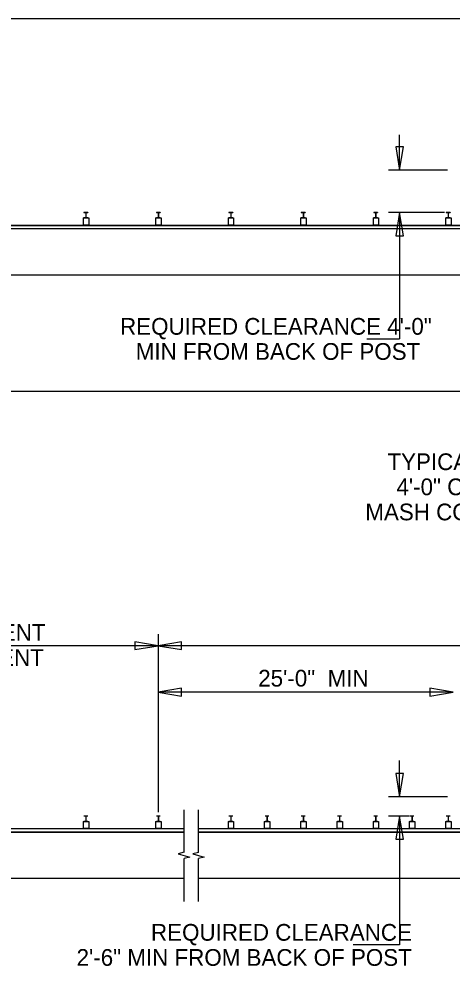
# Model space of a CAD drawing. Extents: x 1 to 17.6, y 0.2 to 10.2.
# Drawn here: x 5.04 to 7.37, y 4.98 to 10.07 of the extents above; entities that cross this region are included whole.
import ezdxf

# ---------------------------------------------------------------- set-up
doc = ezdxf.new("R2010")
doc.units = 0
for name, color, linetype in [('SD_P_Dimension Lines', 7, 'Continuous'), ('SD_P_Dimension Text', 7, 'Continuous'), ('SD_X_Exist Object Lines', 7, 'Continuous')]:
    doc.layers.add(name, color=color, linetype=linetype)

msp = doc.modelspace()

# ---------------------------------------------------------------- linework, layer by layer
at = {"layer": 'SD_P_Dimension Lines'}
for p, q in [((5.791, 10.073), (1.279, 10.073)), ((15.376, 10.073), (5.791, 10.073)), ((7.09, 9.26), (7.09, 9.45)), ((7.069, 9.385), (7.09, 9.26)), ((7.111, 9.385), (7.069, 9.385)), ((7.09, 9.26), (7.111, 9.385)), ((7.347, 9.26), (7.03, 9.26)), ((7.3321, 9.032), (7.03, 9.032)), ((7.09, 9.032), (7.069, 8.907)), ((7.09, 9.032), (7.09, 8.3525)), ((7.111, 8.907), (7.09, 9.032)), ((7.069, 8.907), (7.111, 8.907)), ((6.914, 8.3525), (7.09, 8.3525)), ((5.791, 6.703), (5.666, 6.724)), ((5.666, 6.724), (5.666, 6.682)), ((5.791, 6.764), (5.791, 5.807)), ((5.916, 6.724), (5.791, 6.703)), ((5.916, 6.682), (5.916, 6.724)), ((5.791, 6.703), (1.279, 6.703)), ((5.666, 6.682), (5.791, 6.703)), ((10.861, 6.703), (5.791, 6.703)), ((5.791, 6.703), (5.916, 6.682)), ((5.916, 6.474), (5.791, 6.453)), ((5.916, 6.432), (5.916, 6.474)), ((7.378, 6.453), (7.253, 6.474)), ((7.253, 6.474), (7.253, 6.432)), ((7.378, 6.453), (5.791, 6.453)), ((5.791, 6.453), (5.916, 6.432)), ((7.253, 6.432), (7.378, 6.453)), ((7.09, 5.891), (7.09, 6.0857)), ((7.069, 6.016), (7.09, 5.891)), ((7.111, 6.016), (7.069, 6.016)), ((7.09, 5.891), (7.111, 6.016)), ((7.347, 5.891), (7.03, 5.891)), ((7.1422, 5.787), (7.03, 5.787)), ((7.09, 5.787), (7.069, 5.662)), ((7.09, 5.787), (7.09, 5.094)), ((7.111, 5.662), (7.09, 5.787)), ((7.069, 5.662), (7.111, 5.662)), ((7.09, 5.094), (6.84, 5.094))]:
    msp.add_line(p, q, dxfattribs=at)
at = {"layer": 'SD_X_Exist Object Lines'}
for p, q in [((5.412, 9.032), (5.391, 9.032)), ((5.391, 9.032), (5.391, 9.031)), ((5.4, 9.031), (5.391, 9.031)), ((5.394, 9.031), (5.394, 9.032)), ((5.398, 9.031), (5.398, 9.032)), ((5.401, 9.03), (5.401, 9.004)), ((5.402, 9.03), (5.402, 9.004)), ((5.412, 9.031), (5.403, 9.031)), ((5.404, 9.031), (5.404, 9.032)), ((5.409, 9.031), (5.409, 9.032)), ((5.412, 9.032), (5.412, 9.031)), ((5.802, 9.032), (5.781, 9.032)), ((5.781, 9.032), (5.781, 9.031)), ((5.79, 9.031), (5.781, 9.031)), ((5.784, 9.031), (5.784, 9.032)), ((5.788, 9.031), (5.788, 9.032)), ((5.791, 9.03), (5.791, 9.004)), ((5.792, 9.03), (5.792, 9.004)), ((5.802, 9.031), (5.793, 9.031)), ((5.794, 9.031), (5.794, 9.032)), ((5.799, 9.031), (5.799, 9.032)), ((5.802, 9.032), (5.802, 9.031)), ((6.192, 9.032), (6.171, 9.032)), ((6.171, 9.032), (6.171, 9.031)), ((6.18, 9.031), (6.171, 9.031)), ((6.174, 9.031), (6.174, 9.032)), ((6.178, 9.031), (6.178, 9.032)), ((6.181, 9.03), (6.181, 9.004)), ((6.182, 9.03), (6.182, 9.004)), ((6.192, 9.031), (6.183, 9.031)), ((6.184, 9.031), (6.184, 9.032)), ((6.189, 9.031), (6.189, 9.032)), ((6.192, 9.032), (6.192, 9.031)), ((6.582, 9.032), (6.561, 9.032)), ((6.561, 9.032), (6.561, 9.031)), ((6.57, 9.031), (6.561, 9.031)), ((6.564, 9.031), (6.564, 9.032)), ((6.568, 9.031), (6.568, 9.032)), ((6.571, 9.03), (6.571, 9.004)), ((6.572, 9.03), (6.572, 9.004)), ((6.582, 9.031), (6.573, 9.031)), ((6.574, 9.031), (6.574, 9.032)), ((6.579, 9.031), (6.579, 9.032)), ((6.582, 9.032), (6.582, 9.031)), ((6.972, 9.032), (6.951, 9.032)), ((6.951, 9.032), (6.951, 9.031)), ((6.96, 9.031), (6.951, 9.031)), ((6.954, 9.031), (6.954, 9.032)), ((6.958, 9.031), (6.958, 9.032)), ((6.961, 9.03), (6.961, 9.004)), ((6.962, 9.03), (6.962, 9.004)), ((6.972, 9.031), (6.963, 9.031)), ((6.964, 9.031), (6.964, 9.032)), ((6.969, 9.031), (6.969, 9.032)), ((6.972, 9.032), (6.972, 9.031)), ((7.362, 9.032), (7.341, 9.032)), ((7.341, 9.032), (7.341, 9.031)), ((7.35, 9.031), (7.341, 9.031)), ((7.344, 9.031), (7.344, 9.032)), ((7.348, 9.031), (7.348, 9.032)), ((7.351, 9.03), (7.351, 9.004)), ((7.352, 9.03), (7.352, 9.004)), ((7.362, 9.031), (7.353, 9.031)), ((7.354, 9.031), (7.354, 9.032)), ((7.359, 9.031), (7.359, 9.032)), ((7.362, 9.032), (7.362, 9.031)), ((1.333, 8.964), (8.489, 8.964)), ((5.387, 9.003), (5.417, 9.003)), ((5.387, 9.003), (5.387, 8.964)), ((5.417, 8.964), (5.387, 8.964)), ((5.4, 9.003), (5.391, 9.003)), ((5.391, 9.003), (5.391, 9.002)), ((5.412, 9.002), (5.391, 9.002)), ((5.394, 9.002), (5.394, 9.003)), ((5.398, 9.002), (5.398, 9.003)), ((5.412, 9.003), (5.403, 9.003)), ((5.404, 9.002), (5.404, 9.003)), ((5.409, 9.002), (5.409, 9.003)), ((5.412, 9.003), (5.412, 9.002)), ((5.417, 9.003), (5.417, 8.964)), ((5.777, 9.003), (5.807, 9.003)), ((5.777, 9.003), (5.777, 8.964)), ((5.807, 8.964), (5.777, 8.964)), ((5.79, 9.003), (5.781, 9.003)), ((5.781, 9.003), (5.781, 9.002)), ((5.802, 9.002), (5.781, 9.002)), ((5.784, 9.002), (5.784, 9.003)), ((5.788, 9.002), (5.788, 9.003)), ((5.802, 9.003), (5.793, 9.003)), ((5.794, 9.002), (5.794, 9.003)), ((5.799, 9.002), (5.799, 9.003)), ((5.802, 9.003), (5.802, 9.002)), ((5.807, 9.003), (5.807, 8.964)), ((6.167, 9.003), (6.197, 9.003)), ((6.167, 9.003), (6.167, 8.964)), ((6.197, 8.964), (6.167, 8.964)), ((6.18, 9.003), (6.171, 9.003)), ((6.171, 9.003), (6.171, 9.002)), ((6.192, 9.002), (6.171, 9.002)), ((6.174, 9.002), (6.174, 9.003)), ((6.178, 9.002), (6.178, 9.003)), ((6.192, 9.003), (6.183, 9.003)), ((6.184, 9.002), (6.184, 9.003)), ((6.189, 9.002), (6.189, 9.003)), ((6.192, 9.003), (6.192, 9.002)), ((6.197, 9.003), (6.197, 8.964)), ((6.557, 9.003), (6.587, 9.003)), ((6.557, 9.003), (6.557, 8.964)), ((6.587, 8.964), (6.557, 8.964)), ((6.57, 9.003), (6.561, 9.003)), ((6.561, 9.003), (6.561, 9.002)), ((6.582, 9.002), (6.561, 9.002)), ((6.564, 9.002), (6.564, 9.003)), ((6.568, 9.002), (6.568, 9.003)), ((6.582, 9.003), (6.573, 9.003)), ((6.574, 9.002), (6.574, 9.003)), ((6.579, 9.002), (6.579, 9.003)), ((6.582, 9.003), (6.582, 9.002)), ((6.587, 9.003), (6.587, 8.964)), ((6.947, 9.003), (6.977, 9.003)), ((6.947, 9.003), (6.947, 8.964)), ((6.977, 8.964), (6.947, 8.964)), ((6.96, 9.003), (6.951, 9.003)), ((6.951, 9.003), (6.951, 9.002)), ((6.972, 9.002), (6.951, 9.002)), ((6.954, 9.002), (6.954, 9.003)), ((6.958, 9.002), (6.958, 9.003)), ((6.972, 9.003), (6.963, 9.003)), ((6.964, 9.002), (6.964, 9.003)), ((6.969, 9.002), (6.969, 9.003)), ((6.972, 9.003), (6.972, 9.002)), ((6.977, 9.003), (6.977, 8.964)), ((7.337, 9.003), (7.367, 9.003)), ((7.337, 9.003), (7.337, 8.964)), ((7.367, 8.964), (7.337, 8.964)), ((7.35, 9.003), (7.341, 9.003)), ((7.341, 9.003), (7.341, 9.002)), ((7.362, 9.002), (7.341, 9.002)), ((7.344, 9.002), (7.344, 9.003)), ((7.348, 9.002), (7.348, 9.003)), ((7.362, 9.003), (7.353, 9.003)), ((7.354, 9.002), (7.354, 9.003)), ((7.359, 9.002), (7.359, 9.003)), ((7.362, 9.003), (7.362, 9.002)), ((7.367, 9.003), (7.367, 8.964)), ((1.333, 8.963), (8.489, 8.963)), ((1.333, 8.947), (8.489, 8.947)), ((1.333, 8.946), (8.489, 8.946)), ((1.333, 8.697), (8.489, 8.697)), ((1.333, 8.072), (15.307, 8.072)), ((5.93, 5.592), (5.93, 5.821)), ((6.008, 5.591), (6.008, 5.821)), ((5.387, 5.758), (5.417, 5.758)), ((5.387, 5.758), (5.387, 5.719)), ((5.412, 5.787), (5.391, 5.787)), ((5.391, 5.787), (5.391, 5.786)), ((5.4, 5.786), (5.391, 5.786)), ((5.4, 5.758), (5.391, 5.758)), ((5.391, 5.758), (5.391, 5.757)), ((5.412, 5.757), (5.391, 5.757)), ((5.394, 5.786), (5.394, 5.787)), ((5.394, 5.757), (5.394, 5.758)), ((5.398, 5.786), (5.398, 5.787)), ((5.398, 5.757), (5.398, 5.758)), ((5.401, 5.785), (5.401, 5.759)), ((5.402, 5.785), (5.402, 5.759)), ((5.412, 5.786), (5.403, 5.786)), ((5.412, 5.758), (5.403, 5.758)), ((5.404, 5.786), (5.404, 5.787)), ((5.404, 5.757), (5.404, 5.758)), ((5.409, 5.786), (5.409, 5.787)), ((5.409, 5.757), (5.409, 5.758)), ((5.412, 5.787), (5.412, 5.786)), ((5.412, 5.758), (5.412, 5.757)), ((5.417, 5.758), (5.417, 5.719)), ((5.777, 5.758), (5.807, 5.758)), ((5.777, 5.758), (5.777, 5.719)), ((5.802, 5.787), (5.781, 5.787)), ((5.781, 5.787), (5.781, 5.786)), ((5.79, 5.786), (5.781, 5.786)), ((5.79, 5.758), (5.781, 5.758)), ((5.781, 5.758), (5.781, 5.757)), ((5.802, 5.757), (5.781, 5.757)), ((5.784, 5.786), (5.784, 5.787)), ((5.784, 5.757), (5.784, 5.758)), ((5.788, 5.786), (5.788, 5.787)), ((5.788, 5.757), (5.788, 5.758)), ((5.791, 5.785), (5.791, 5.759)), ((5.792, 5.785), (5.792, 5.759)), ((5.802, 5.786), (5.793, 5.786)), ((5.802, 5.758), (5.793, 5.758)), ((5.794, 5.786), (5.794, 5.787)), ((5.794, 5.757), (5.794, 5.758)), ((5.799, 5.786), (5.799, 5.787)), ((5.799, 5.757), (5.799, 5.758)), ((5.802, 5.787), (5.802, 5.786)), ((5.802, 5.758), (5.802, 5.757)), ((5.807, 5.758), (5.807, 5.719)), ((6.167, 5.758), (6.197, 5.758)), ((6.167, 5.758), (6.167, 5.719)), ((6.192, 5.787), (6.171, 5.787)), ((6.171, 5.787), (6.171, 5.786)), ((6.18, 5.786), (6.171, 5.786)), ((6.18, 5.758), (6.171, 5.758)), ((6.171, 5.758), (6.171, 5.757)), ((6.192, 5.757), (6.171, 5.757)), ((6.174, 5.786), (6.174, 5.787)), ((6.174, 5.757), (6.174, 5.758)), ((6.178, 5.786), (6.178, 5.787)), ((6.178, 5.757), (6.178, 5.758)), ((6.181, 5.785), (6.181, 5.759)), ((6.182, 5.785), (6.182, 5.759)), ((6.192, 5.786), (6.183, 5.786)), ((6.192, 5.758), (6.183, 5.758)), ((6.184, 5.786), (6.184, 5.787)), ((6.184, 5.757), (6.184, 5.758)), ((6.189, 5.786), (6.189, 5.787)), ((6.189, 5.757), (6.189, 5.758)), ((6.192, 5.787), (6.192, 5.786)), ((6.192, 5.758), (6.192, 5.757)), ((6.197, 5.758), (6.197, 5.719)), ((6.362, 5.758), (6.392, 5.758)), ((6.362, 5.758), (6.362, 5.719)), ((6.387, 5.787), (6.366, 5.787)), ((6.366, 5.787), (6.366, 5.786)), ((6.375, 5.786), (6.366, 5.786)), ((6.375, 5.758), (6.366, 5.758)), ((6.366, 5.758), (6.366, 5.757)), ((6.387, 5.757), (6.366, 5.757)), ((6.369, 5.786), (6.369, 5.787)), ((6.369, 5.757), (6.369, 5.758)), ((6.373, 5.786), (6.373, 5.787)), ((6.373, 5.757), (6.373, 5.758)), ((6.376, 5.785), (6.376, 5.759)), ((6.377, 5.785), (6.377, 5.759)), ((6.387, 5.786), (6.378, 5.786)), ((6.387, 5.758), (6.378, 5.758)), ((6.379, 5.786), (6.379, 5.787)), ((6.379, 5.757), (6.379, 5.758)), ((6.384, 5.786), (6.384, 5.787)), ((6.384, 5.757), (6.384, 5.758)), ((6.387, 5.787), (6.387, 5.786)), ((6.387, 5.758), (6.387, 5.757)), ((6.392, 5.758), (6.392, 5.719)), ((6.557, 5.758), (6.587, 5.758)), ((6.557, 5.758), (6.557, 5.719)), ((6.582, 5.787), (6.561, 5.787)), ((6.561, 5.787), (6.561, 5.786)), ((6.57, 5.786), (6.561, 5.786)), ((6.57, 5.758), (6.561, 5.758)), ((6.561, 5.758), (6.561, 5.757)), ((6.582, 5.757), (6.561, 5.757)), ((6.564, 5.786), (6.564, 5.787)), ((6.564, 5.757), (6.564, 5.758)), ((6.568, 5.786), (6.568, 5.787)), ((6.568, 5.757), (6.568, 5.758)), ((6.571, 5.785), (6.571, 5.759)), ((6.572, 5.785), (6.572, 5.759)), ((6.582, 5.786), (6.573, 5.786)), ((6.582, 5.758), (6.573, 5.758)), ((6.574, 5.786), (6.574, 5.787)), ((6.574, 5.757), (6.574, 5.758)), ((6.579, 5.786), (6.579, 5.787)), ((6.579, 5.757), (6.579, 5.758)), ((6.582, 5.787), (6.582, 5.786)), ((6.582, 5.758), (6.582, 5.757)), ((6.587, 5.758), (6.587, 5.719)), ((6.752, 5.758), (6.782, 5.758)), ((6.752, 5.758), (6.752, 5.719)), ((6.777, 5.787), (6.756, 5.787)), ((6.756, 5.787), (6.756, 5.786)), ((6.765, 5.786), (6.756, 5.786)), ((6.765, 5.758), (6.756, 5.758)), ((6.756, 5.758), (6.756, 5.757)), ((6.777, 5.757), (6.756, 5.757)), ((6.759, 5.786), (6.759, 5.787)), ((6.759, 5.757), (6.759, 5.758)), ((6.763, 5.786), (6.763, 5.787)), ((6.763, 5.757), (6.763, 5.758)), ((6.766, 5.785), (6.766, 5.759)), ((6.767, 5.785), (6.767, 5.759)), ((6.777, 5.786), (6.768, 5.786)), ((6.777, 5.758), (6.768, 5.758)), ((6.769, 5.786), (6.769, 5.787)), ((6.769, 5.757), (6.769, 5.758)), ((6.774, 5.786), (6.774, 5.787)), ((6.774, 5.757), (6.774, 5.758)), ((6.777, 5.787), (6.777, 5.786)), ((6.777, 5.758), (6.777, 5.757)), ((6.782, 5.758), (6.782, 5.719)), ((6.947, 5.758), (6.977, 5.758)), ((6.947, 5.758), (6.947, 5.719)), ((6.972, 5.787), (6.951, 5.787)), ((6.951, 5.787), (6.951, 5.786)), ((6.96, 5.786), (6.951, 5.786)), ((6.96, 5.758), (6.951, 5.758)), ((6.951, 5.758), (6.951, 5.757)), ((6.972, 5.757), (6.951, 5.757)), ((6.954, 5.786), (6.954, 5.787)), ((6.954, 5.757), (6.954, 5.758)), ((6.958, 5.786), (6.958, 5.787)), ((6.958, 5.757), (6.958, 5.758)), ((6.961, 5.785), (6.961, 5.759)), ((6.962, 5.785), (6.962, 5.759)), ((6.972, 5.786), (6.963, 5.786)), ((6.972, 5.758), (6.963, 5.758)), ((6.964, 5.786), (6.964, 5.787)), ((6.964, 5.757), (6.964, 5.758)), ((6.969, 5.786), (6.969, 5.787)), ((6.969, 5.757), (6.969, 5.758)), ((6.972, 5.787), (6.972, 5.786)), ((6.972, 5.758), (6.972, 5.757)), ((6.977, 5.758), (6.977, 5.719)), ((7.142, 5.758), (7.172, 5.758)), ((7.142, 5.758), (7.142, 5.719)), ((7.167, 5.787), (7.146, 5.787)), ((7.146, 5.787), (7.146, 5.786)), ((7.155, 5.786), (7.146, 5.786)), ((7.155, 5.758), (7.146, 5.758)), ((7.146, 5.758), (7.146, 5.757)), ((7.167, 5.757), (7.146, 5.757)), ((7.149, 5.786), (7.149, 5.787)), ((7.149, 5.757), (7.149, 5.758)), ((7.153, 5.786), (7.153, 5.787)), ((7.153, 5.757), (7.153, 5.758)), ((7.156, 5.785), (7.156, 5.759)), ((7.157, 5.785), (7.157, 5.759)), ((7.167, 5.786), (7.158, 5.786)), ((7.167, 5.758), (7.158, 5.758)), ((7.159, 5.786), (7.159, 5.787)), ((7.159, 5.757), (7.159, 5.758)), ((7.164, 5.786), (7.164, 5.787)), ((7.164, 5.757), (7.164, 5.758)), ((7.167, 5.787), (7.167, 5.786)), ((7.167, 5.758), (7.167, 5.757)), ((7.172, 5.758), (7.172, 5.719)), ((7.337, 5.758), (7.367, 5.758)), ((7.337, 5.758), (7.337, 5.719)), ((7.362, 5.787), (7.341, 5.787)), ((7.341, 5.787), (7.341, 5.786)), ((7.35, 5.786), (7.341, 5.786)), ((7.35, 5.758), (7.341, 5.758)), ((7.341, 5.758), (7.341, 5.757)), ((7.362, 5.757), (7.341, 5.757)), ((7.344, 5.786), (7.344, 5.787)), ((7.344, 5.757), (7.344, 5.758)), ((7.348, 5.786), (7.348, 5.787)), ((7.348, 5.757), (7.348, 5.758)), ((7.351, 5.785), (7.351, 5.759)), ((7.352, 5.785), (7.352, 5.759)), ((7.362, 5.786), (7.353, 5.786)), ((7.362, 5.758), (7.353, 5.758)), ((7.354, 5.786), (7.354, 5.787)), ((7.354, 5.757), (7.354, 5.758)), ((7.359, 5.786), (7.359, 5.787)), ((7.359, 5.757), (7.359, 5.758)), ((7.362, 5.787), (7.362, 5.786)), ((7.362, 5.758), (7.362, 5.757)), ((7.367, 5.758), (7.367, 5.719)), ((1.333, 5.72), (5.93, 5.72)), ((1.333, 5.719), (5.93, 5.719)), ((5.417, 5.719), (5.387, 5.719)), ((5.807, 5.719), (5.777, 5.719)), ((6.008, 5.72), (8.489, 5.72)), ((6.008, 5.719), (8.489, 5.719)), ((6.197, 5.719), (6.167, 5.719)), ((6.392, 5.719), (6.362, 5.719)), ((6.587, 5.719), (6.557, 5.719)), ((6.782, 5.719), (6.752, 5.719)), ((6.977, 5.719), (6.947, 5.719)), ((7.172, 5.719), (7.142, 5.719)), ((7.367, 5.719), (7.337, 5.719)), ((1.333, 5.702), (5.93, 5.702)), ((1.333, 5.701), (5.93, 5.701)), ((6.008, 5.702), (8.489, 5.702)), ((6.008, 5.701), (8.489, 5.701)), ((5.93, 5.592), (5.898, 5.583)), ((5.898, 5.583), (5.961, 5.566)), ((5.961, 5.566), (5.93, 5.558)), ((5.93, 5.328), (5.93, 5.558)), ((6.008, 5.591), (5.977, 5.583)), ((5.977, 5.583), (6.039, 5.566)), ((6.039, 5.566), (6.008, 5.558)), ((6.008, 5.328), (6.008, 5.558)), ((1.333, 5.452), (5.93, 5.452)), ((6.008, 5.452), (8.489, 5.452))]:
    msp.add_line(p, q, dxfattribs=at)
for centre, start, end in [((5.3996, 9.0297), 0, 90), ((5.4027, 9.0297), 90, 180), ((5.7896, 9.0297), 0, 90), ((5.7927, 9.0297), 90, 180), ((6.1796, 9.0297), 0, 90), ((6.1827, 9.0297), 90, 180), ((6.5696, 9.0297), 0, 90), ((6.5727, 9.0297), 90, 180), ((6.9596, 9.0297), 0, 90), ((6.9627, 9.0297), 90, 180), ((7.3496, 9.0297), 0, 90), ((7.3527, 9.0297), 90, 180), ((5.3996, 9.0038), 270, 360), ((5.4027, 9.0038), 180, 270), ((5.7896, 9.0038), 270, 360), ((5.7927, 9.0038), 180, 270), ((6.1796, 9.0038), 270, 360), ((6.1827, 9.0038), 180, 270), ((6.5696, 9.0038), 270, 360), ((6.5727, 9.0038), 180, 270), ((6.9596, 9.0038), 270, 360), ((6.9627, 9.0038), 180, 270), ((7.3496, 9.0038), 270, 360), ((7.3527, 9.0038), 180, 270), ((5.3996, 5.7847), 0, 90), ((5.3996, 5.7588), 270, 360), ((5.4027, 5.7847), 90, 180), ((5.4027, 5.7588), 180, 270), ((5.7896, 5.7847), 0, 90), ((5.7896, 5.7588), 270, 360), ((5.7927, 5.7847), 90, 180), ((5.7927, 5.7588), 180, 270), ((6.1796, 5.7847), 0, 90), ((6.1796, 5.7588), 270, 360), ((6.1827, 5.7847), 90, 180), ((6.1827, 5.7588), 180, 270), ((6.3746, 5.7847), 0, 90), ((6.3746, 5.7588), 270, 360), ((6.3777, 5.7847), 90, 180), ((6.3777, 5.7588), 180, 270), ((6.5696, 5.7847), 0, 90), ((6.5696, 5.7588), 270, 360), ((6.5727, 5.7847), 90, 180), ((6.5727, 5.7588), 180, 270), ((6.7646, 5.7847), 0, 90), ((6.7646, 5.7588), 270, 360), ((6.7677, 5.7847), 90, 180), ((6.7677, 5.7588), 180, 270), ((6.9596, 5.7847), 0, 90), ((6.9596, 5.7588), 270, 360), ((6.9627, 5.7847), 90, 180), ((6.9627, 5.7588), 180, 270), ((7.1546, 5.7847), 0, 90), ((7.1546, 5.7588), 270, 360), ((7.1577, 5.7847), 90, 180), ((7.1577, 5.7588), 180, 270), ((7.3496, 5.7847), 0, 90), ((7.3496, 5.7588), 270, 360), ((7.3527, 5.7847), 90, 180), ((7.3527, 5.7588), 180, 270)]:
    msp.add_arc(centre, 0.00103, start, end, dxfattribs=at)

# ---------------------------------------------------------------- texts
at = {"layer": 'SD_P_Dimension Text'}
for s, p in [('REQUIRED CLEARANCE 4\'-0"', (5.5856, 8.375)), ('MIN FROM BACK OF POST', (5.6702, 8.24)), ('TYPICAL GUARDRAIL TREATMENT WHEN THE REQUIRED', (7.0246, 7.647)), ('4\'-0" CLEARANCE TO THE OBSTRUCTION IS AVAILABLE', (7.073, 7.512)), ('MASH COMPLIANT SYSTEM - FHWA ELIGIBILITY LETTER B-212', (6.9056, 7.377)), ('TYPE 1-31   GUARDRAIL PLACEMENT', (3.0244, 6.7291)), ('OR APPROPRIATE END TREATMENT', (3.0494, 6.5941)), ('25\'-0"  MIN', (6.3292, 6.483)), ('REQUIRED CLEARANCE', (5.7521, 5.1165)), ('2\'-6" MIN FROM BACK OF POST', (5.3516, 4.9815))]:
    msp.add_text(s, height=0.09, dxfattribs=at).set_placement(p)

doc.saveas('drawing.dxf')
